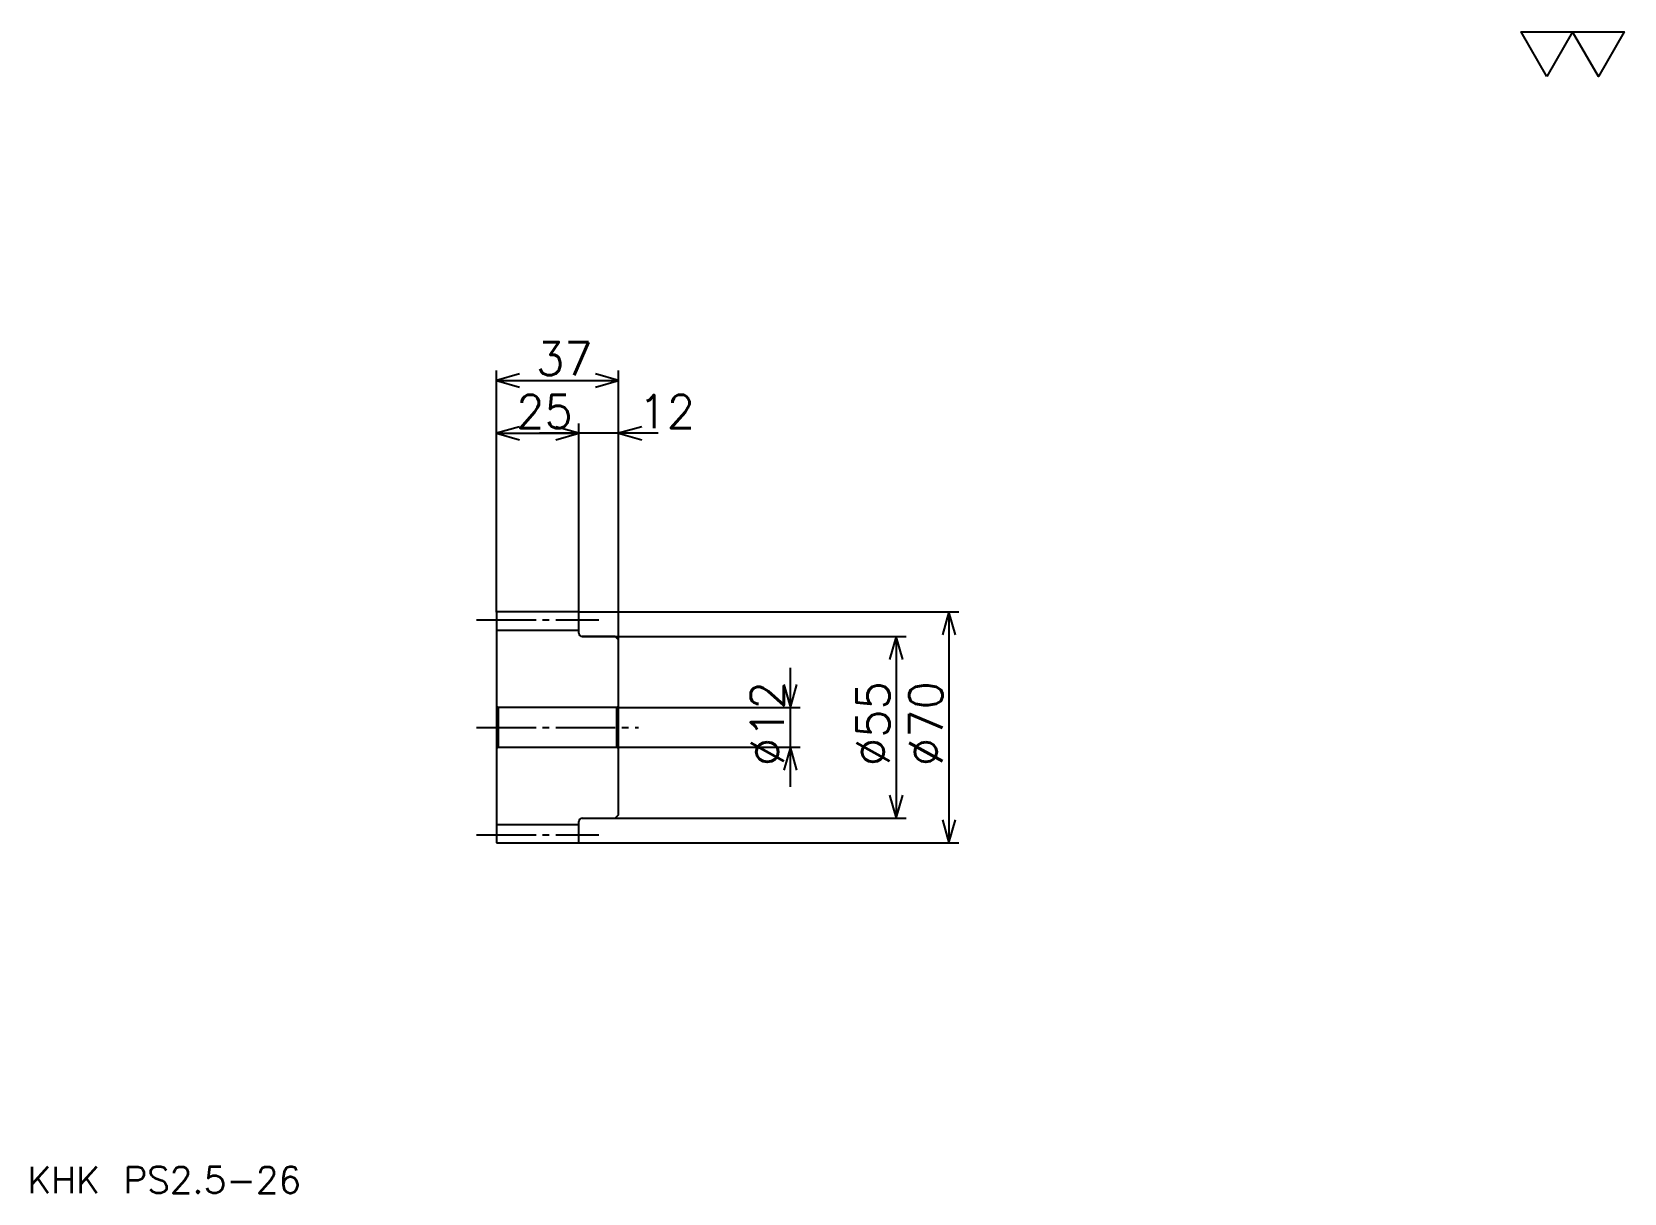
# Model space of a CAD drawing. Extents: x 21 to 503, y 22 to 374.
import ezdxf

# ---------------------------------------------------------------- set-up
doc = ezdxf.new("R2010")
doc.units = 0
doc.linetypes.add('DASHDOT', pattern=[24, 18, -2, 2, -2])
doc.layers.get('0').update_dxf_attribs({"linetype": 'CONTINUOUS'})
doc.layers.add('DASHDOT', color=6, linetype='DASHDOT')
doc.styles.add('KANJI', font='TXT', dxfattribs={"bigfont": 'BIGFONT'})

msp = doc.modelspace()

# ---------------------------------------------------------------- linework, layer by layer
at = {"color": 5}
for p, q in [((162, 198), (162, 271)), ((199, 198), (199, 271)), ((162, 268), (199, 268)), ((162, 252), (187, 252)), ((211, 252), (175, 252)), ((187, 198), (187, 255)), ((162, 197.899994), (162, 198)), ((186.899994, 198), (199, 198)), ((187, 197.899994), (187, 198)), ((199, 198), (302, 198)), ((199, 189.5), (199, 198)), ((299, 198), (299, 128)), ((188, 190.5), (199, 190.5)), ((199, 190.5), (286, 190.5)), ((283, 190.5), (283, 135.5)), ((251, 145), (251, 181)), ((199, 169), (254, 169)), ((199, 157), (254, 157)), ((188, 135.5), (199, 135.5)), ((199, 135.5), (286, 135.5)), ((186.899994, 128), (199, 128)), ((199, 128), (302, 128))]:
    msp.add_line(p, q, dxfattribs=at)
at = {"color": 4}
for p, q in [((162, 192.375), (187, 192.375)), ((162.5, 169), (162.5, 157)), ((198.5, 169), (199, 169.5)), ((198.5, 157), (199, 156.5)), ((162, 133.625), (187, 133.625))]:
    msp.add_line(p, q, dxfattribs=at)
at = {"color": 7}
msp.add_lwpolyline([(480, 360), (472.200012, 373.519989), (503.399994, 373.519989), (495.600006, 360), (487.799988, 373.519989), (480, 360)], dxfattribs=at)
at = {"color": 5}
for points in [[(169, 270), (162, 268), (169, 266)], [(192, 266), (199, 268), (192, 270)], [(169, 254), (162, 252), (169, 250)], [(180, 250), (187, 252), (180, 254)], [(180, 250), (187, 252), (180, 254)], [(206, 254), (199, 252), (206, 250)], [(301, 191), (299, 198), (297, 191)], [(285, 183.5), (283, 190.5), (281, 183.5)], [(249, 176), (251, 169), (253, 176)], [(253, 150), (251, 157), (249, 150)], [(281, 142.5), (283, 135.5), (285, 142.5)], [(297, 135), (299, 128), (301, 135)]]:
    msp.add_lwpolyline(points, dxfattribs=at)
at = {"color": 4}
for points in [[(187, 191.5), (187, 197.899994), (186.899994, 198), (162.100006, 198), (162, 197.899994), (162, 156.5)], [(188, 135.5), (198, 135.5), (199, 136.5), (199, 189.5), (198, 190.5), (188, 190.5)], [(162, 156.5), (162.5, 157), (198.5, 157), (198.5, 169), (162.5, 169), (162, 169.5)], [(162, 156.5), (162, 128.100006), (162.100006, 128), (186.899994, 128), (187, 128.100006), (187, 134.5)]]:
    msp.add_lwpolyline(points, dxfattribs=at)
for centre, start, end in [((188, 191.5), 180, 270), ((188, 134.5), 90, 180)]:
    msp.add_arc(centre, 1, start, end, dxfattribs=at)
at = {"layer": 'DASHDOT', "color": 7}
for p, q in [((156, 195.5), (193, 195.5)), ((156, 163), (205, 163)), ((156, 130.5), (193, 130.5))]:
    msp.add_line(p, q, dxfattribs=at)

# ---------------------------------------------------------------- texts
at = {"color": 7, "style": 'KANJI'}
for s, height, p in [('37', 10, (174, 269.600006)), ('25', 10, (168, 253.600006)), ('12', 10, (205, 253.600006)), ('KHK PS2.5-26', 8, (20, 22))]:
    msp.add_text(s, height=height, dxfattribs=at).set_placement(p)
for s, p in [('%%c12', (249, 151.25)), ('%%c55', (281, 151.25)), ('%%c70', (297, 151.25))]:
    msp.add_text(s, height=10, rotation=90, dxfattribs=at).set_placement(p)

doc.saveas('drawing.dxf')
